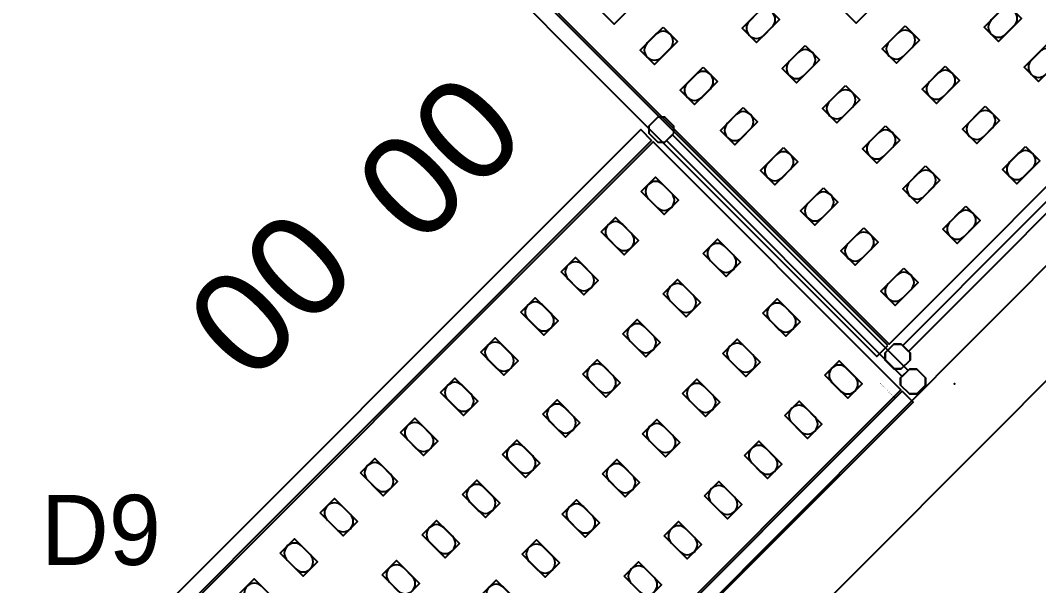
# Model space of a CAD drawing. Header units: millimetres. Extents: x 89237 to 96871, y -22823 to -19192.
# Drawn here: x 94580.4 to 94706, y -21990.5 to -21920.9 of the extents above; entities that cross this region are included whole.
import ezdxf
from ezdxf.enums import TextEntityAlignment as Align

# ---------------------------------------------------------------- set-up
doc = ezdxf.new("R2010")
doc.units = ezdxf.units.MM
doc.header["$LTSCALE"] = 5
for name, color, linetype in [('200-EquipBlack-3d', 250, 'Continuous'), ('200-EquipBorder-2d', 9, 'Continuous'), ('200-EquipID-2d', 7, 'Continuous'), ('200-EquipInternal-2d', 252, 'Continuous'), ('200-EquipSteel-3d', 9, 'Continuous'), ('HG-001 Duvar', 6, 'Continuous')]:
    doc.layers.add(name, color=color, linetype=linetype)
doc.layers.add('200-InsPoint-3D', color=3, linetype='Continuous', plot=False)
doc.layers.add('TEFRIS_022', color=7, linetype='Continuous', lineweight=13, true_color=0xf50000)
doc.styles.add('ARIAL', font='arial.ttf')
doc.styles.add('ROMANS', font='micross.ttf')
doc.styles.add('TAKSİM', font='GOTHIC.TTF', dxfattribs={"height": 20})

# ---------------------------------------------------------------- blocks, each defined once
blk = doc.blocks.new('BLS1216')
at = {"layer": '200-EquipBlack-3d'}
for points, elevation in [([(105.5, -120.5), (80.5, -120.5), (80.5, -80.5), (105.5, -80.5)], 1617), ([(105.5, -120.5), (80.5, -120.5), (80.5, -80.5), (105.5, -80.5)], 1167), ([(105.5, -120.5), (80.5, -120.5), (80.5, -80.5), (105.5, -80.5)], 717), ([(105.5, -120.5), (80.5, -120.5), (80.5, -80.5), (105.5, -80.5)], 267), ([(175.5, -120.5), (150.5, -120.5), (150.5, -80.5), (175.5, -80.5)], 1617), ([(175.5, -120.5), (150.5, -120.5), (150.5, -80.5), (175.5, -80.5)], 1167), ([(175.5, -120.5), (150.5, -120.5), (150.5, -80.5), (175.5, -80.5)], 717), ([(175.5, -120.5), (150.5, -120.5), (150.5, -80.5), (175.5, -80.5)], 267), ([(245.5, -120.5), (220.5, -120.5), (220.5, -80.5), (245.5, -80.5)], 1617), ([(245.5, -120.5), (220.5, -120.5), (220.5, -80.5), (245.5, -80.5)], 267), ([(245.5, -120.5), (220.5, -120.5), (220.5, -80.5), (245.5, -80.5)], 717), ([(245.5, -120.5), (220.5, -120.5), (220.5, -80.5), (245.5, -80.5)], 1167), ([(315.5, -120.5), (290.5, -120.5), (290.5, -80.5), (315.5, -80.5)], 1617), ([(315.5, -120.5), (290.5, -120.5), (290.5, -80.5), (315.5, -80.5)], 267), ([(315.5, -120.5), (290.5, -120.5), (290.5, -80.5), (315.5, -80.5)], 717), ([(315.5, -120.5), (290.5, -120.5), (290.5, -80.5), (315.5, -80.5)], 1167), ([(385.5, -120.5), (360.5, -120.5), (360.5, -80.5), (385.5, -80.5)], 1617), ([(385.5, -120.5), (360.5, -120.5), (360.5, -80.5), (385.5, -80.5)], 267), ([(385.5, -120.5), (360.5, -120.5), (360.5, -80.5), (385.5, -80.5)], 717), ([(385.5, -120.5), (360.5, -120.5), (360.5, -80.5), (385.5, -80.5)], 1167), ([(455.5, -120.5), (430.5, -120.5), (430.5, -80.5), (455.5, -80.5)], 1617), ([(455.5, -120.5), (430.5, -120.5), (430.5, -80.5), (455.5, -80.5)], 267), ([(455.5, -120.5), (430.5, -120.5), (430.5, -80.5), (455.5, -80.5)], 717), ([(455.5, -120.5), (430.5, -120.5), (430.5, -80.5), (455.5, -80.5)], 1167), ([(525.5, -120.5), (500.5, -120.5), (500.5, -80.5), (525.5, -80.5)], 1617), ([(525.5, -120.5), (500.5, -120.5), (500.5, -80.5), (525.5, -80.5)], 1167), ([(525.5, -120.5), (500.5, -120.5), (500.5, -80.5), (525.5, -80.5)], 717), ([(525.5, -120.5), (500.5, -120.5), (500.5, -80.5), (525.5, -80.5)], 267), ([(595.5, -120.5), (570.5, -120.5), (570.5, -80.5), (595.5, -80.5)], 1617), ([(595.5, -120.5), (570.5, -120.5), (570.5, -80.5), (595.5, -80.5)], 1167), ([(595.5, -120.5), (570.5, -120.5), (570.5, -80.5), (595.5, -80.5)], 717), ([(595.5, -120.5), (570.5, -120.5), (570.5, -80.5), (595.5, -80.5)], 267), ([(105.5, -228.5), (80.5, -228.5), (80.5, -188.5), (105.5, -188.5)], 1617), ([(105.5, -228.5), (80.5, -228.5), (80.5, -188.5), (105.5, -188.5)], 1167), ([(105.5, -228.5), (80.5, -228.5), (80.5, -188.5), (105.5, -188.5)], 717), ([(105.5, -228.5), (80.5, -228.5), (80.5, -188.5), (105.5, -188.5)], 267), ([(175.5, -228.5), (150.5, -228.5), (150.5, -188.5), (175.5, -188.5)], 1617), ([(175.5, -228.5), (150.5, -228.5), (150.5, -188.5), (175.5, -188.5)], 1167), ([(175.5, -228.5), (150.5, -228.5), (150.5, -188.5), (175.5, -188.5)], 717), ([(175.5, -228.5), (150.5, -228.5), (150.5, -188.5), (175.5, -188.5)], 267), ([(245.5, -228.5), (220.5, -228.5), (220.5, -188.5), (245.5, -188.5)], 1617), ([(245.5, -228.5), (220.5, -228.5), (220.5, -188.5), (245.5, -188.5)], 267), ([(245.5, -228.5), (220.5, -228.5), (220.5, -188.5), (245.5, -188.5)], 717), ([(245.5, -228.5), (220.5, -228.5), (220.5, -188.5), (245.5, -188.5)], 1167), ([(315.5, -228.5), (290.5, -228.5), (290.5, -188.5), (315.5, -188.5)], 1617), ([(315.5, -228.5), (290.5, -228.5), (290.5, -188.5), (315.5, -188.5)], 267), ([(315.5, -228.5), (290.5, -228.5), (290.5, -188.5), (315.5, -188.5)], 717), ([(315.5, -228.5), (290.5, -228.5), (290.5, -188.5), (315.5, -188.5)], 1167), ([(385.5, -228.5), (360.5, -228.5), (360.5, -188.5), (385.5, -188.5)], 1617), ([(385.5, -228.5), (360.5, -228.5), (360.5, -188.5), (385.5, -188.5)], 267), ([(385.5, -228.5), (360.5, -228.5), (360.5, -188.5), (385.5, -188.5)], 717), ([(385.5, -228.5), (360.5, -228.5), (360.5, -188.5), (385.5, -188.5)], 1167), ([(455.5, -228.5), (430.5, -228.5), (430.5, -188.5), (455.5, -188.5)], 1617), ([(455.5, -228.5), (430.5, -228.5), (430.5, -188.5), (455.5, -188.5)], 267), ([(455.5, -228.5), (430.5, -228.5), (430.5, -188.5), (455.5, -188.5)], 717), ([(455.5, -228.5), (430.5, -228.5), (430.5, -188.5), (455.5, -188.5)], 1167), ([(105.5, -332.5), (80.5, -332.5), (80.5, -292.5), (105.5, -292.5)], 1617), ([(105.5, -332.5), (80.5, -332.5), (80.5, -292.5), (105.5, -292.5)], 1167), ([(105.5, -332.5), (80.5, -332.5), (80.5, -292.5), (105.5, -292.5)], 717), ([(105.5, -332.5), (80.5, -332.5), (80.5, -292.5), (105.5, -292.5)], 267), ([(175.5, -332.5), (150.5, -332.5), (150.5, -292.5), (175.5, -292.5)], 1617), ([(175.5, -332.5), (150.5, -332.5), (150.5, -292.5), (175.5, -292.5)], 1167), ([(175.5, -332.5), (150.5, -332.5), (150.5, -292.5), (175.5, -292.5)], 717), ([(175.5, -332.5), (150.5, -332.5), (150.5, -292.5), (175.5, -292.5)], 267), ([(245.5, -332.5), (220.5, -332.5), (220.5, -292.5), (245.5, -292.5)], 1617), ([(245.5, -332.5), (220.5, -332.5), (220.5, -292.5), (245.5, -292.5)], 267), ([(245.5, -332.5), (220.5, -332.5), (220.5, -292.5), (245.5, -292.5)], 717), ([(245.5, -332.5), (220.5, -332.5), (220.5, -292.5), (245.5, -292.5)], 1167), ([(315.5, -332.5), (290.5, -332.5), (290.5, -292.5), (315.5, -292.5)], 1617), ([(315.5, -332.5), (290.5, -332.5), (290.5, -292.5), (315.5, -292.5)], 267), ([(315.5, -332.5), (290.5, -332.5), (290.5, -292.5), (315.5, -292.5)], 717), ([(315.5, -332.5), (290.5, -332.5), (290.5, -292.5), (315.5, -292.5)], 1167), ([(385.5, -332.5), (360.5, -332.5), (360.5, -292.5), (385.5, -292.5)], 1617), ([(385.5, -332.5), (360.5, -332.5), (360.5, -292.5), (385.5, -292.5)], 267), ([(385.5, -332.5), (360.5, -332.5), (360.5, -292.5), (385.5, -292.5)], 717), ([(385.5, -332.5), (360.5, -332.5), (360.5, -292.5), (385.5, -292.5)], 1167), ([(175.5, -440.5), (150.5, -440.5), (150.5, -400.5), (175.5, -400.5)], 1617), ([(175.5, -440.5), (150.5, -440.5), (150.5, -400.5), (175.5, -400.5)], 1167), ([(175.5, -440.5), (150.5, -440.5), (150.5, -400.5), (175.5, -400.5)], 717), ([(175.5, -440.5), (150.5, -440.5), (150.5, -400.5), (175.5, -400.5)], 267), ([(245.5, -440.5), (220.5, -440.5), (220.5, -400.5), (245.5, -400.5)], 1617), ([(245.5, -440.5), (220.5, -440.5), (220.5, -400.5), (245.5, -400.5)], 267), ([(245.5, -440.5), (220.5, -440.5), (220.5, -400.5), (245.5, -400.5)], 717), ([(245.5, -440.5), (220.5, -440.5), (220.5, -400.5), (245.5, -400.5)], 1167)]:
    blk.add_lwpolyline(points, close=True, dxfattribs=dict(at, elevation=elevation))
at = {"layer": '200-EquipBorder-2d'}
for points in [[(26.3, -52), (20, -45.7), (20, -30.3), (26.3, -24), (41.7, -24), (48, -30.3), (48, -45.7), (41.7, -52), (26.3, -52)], [(28.9, -463), (39.1, -463), (39.1, -52), (28.9, -52), (28.9, -463)]]:
    blk.add_lwpolyline(points, dxfattribs=at)
blk.add_lwpolyline([(52, -39), (1204, -39), (1204, -20), (52, -20)], close=True, dxfattribs=at)
at = {"layer": '200-EquipInternal-2d'}
blk.add_lwpolyline([(1204, -473.5), (52, -473.5), (52, -41.5), (1204, -41.5)], close=True, dxfattribs=at)
for points in [[(80.5, -93), (80.5, -108, 0.414214), (93, -120.5, 0.414214), (105.5, -108), (105.5, -93, 0.414214), (93, -80.5, 0.414214), (80.5, -93, 0.414214)], [(150.5, -93), (150.5, -108, 0.414214), (163, -120.5, 0.414214), (175.5, -108), (175.5, -93, 0.414214), (163, -80.5, 0.414214), (150.5, -93, 0.414214)], [(220.5, -93), (220.5, -108, 0.414214), (233, -120.5, 0.414214), (245.5, -108), (245.5, -93, 0.414214), (233, -80.5, 0.414214), (220.5, -93, 0.414214)], [(290.5, -93), (290.5, -108, 0.414214), (303, -120.5, 0.414214), (315.5, -108), (315.5, -93, 0.414214), (303, -80.5, 0.414214), (290.5, -93, 0.414214)], [(360.5, -93), (360.5, -108, 0.414214), (373, -120.5, 0.414214), (385.5, -108), (385.5, -93, 0.414214), (373, -80.5, 0.414214), (360.5, -93, 0.414214)], [(430.5, -93), (430.5, -108, 0.414214), (443, -120.5, 0.414214), (455.5, -108), (455.5, -93, 0.414214), (443, -80.5, 0.414214), (430.5, -93, 0.414214)], [(500.5, -93), (500.5, -108, 0.414214), (513, -120.5, 0.414214), (525.5, -108), (525.5, -93, 0.414214), (513, -80.5, 0.414214), (500.5, -93, 0.414214)], [(80.5, -201), (80.5, -216, 0.414214), (93, -228.5, 0.414214), (105.5, -216), (105.5, -201, 0.414214), (93, -188.5, 0.414214), (80.5, -201, 0.414214)], [(150.5, -201), (150.5, -216, 0.414214), (163, -228.5, 0.414214), (175.5, -216), (175.5, -201, 0.414214), (163, -188.5, 0.414214), (150.5, -201, 0.414214)], [(220.5, -201), (220.5, -216, 0.414214), (233, -228.5, 0.414214), (245.5, -216), (245.5, -201, 0.414214), (233, -188.5, 0.414214), (220.5, -201, 0.414214)], [(290.5, -201), (290.5, -216, 0.414214), (303, -228.5, 0.414214), (315.5, -216), (315.5, -201, 0.414214), (303, -188.5, 0.414214), (290.5, -201, 0.414214)], [(360.5, -201), (360.5, -216, 0.414214), (373, -228.5, 0.414214), (385.5, -216), (385.5, -201, 0.414214), (373, -188.5, 0.414214), (360.5, -201, 0.414214)], [(430.5, -201), (430.5, -216, 0.414214), (443, -228.5, 0.414214), (455.5, -216), (455.5, -201, 0.414214), (443, -188.5, 0.414214), (430.5, -201, 0.414214)], [(80.5, -305), (80.5, -320, 0.414214), (93, -332.5, 0.414214), (105.5, -320), (105.5, -305, 0.414214), (93, -292.5, 0.414214), (80.5, -305, 0.414214)], [(150.5, -305), (150.5, -320, 0.414214), (163, -332.5, 0.414214), (175.5, -320), (175.5, -305, 0.414214), (163, -292.5, 0.414214), (150.5, -305, 0.414214)], [(220.5, -305), (220.5, -320, 0.414214), (233, -332.5, 0.414214), (245.5, -320), (245.5, -305, 0.414214), (233, -292.5, 0.414214), (220.5, -305, 0.414214)], [(290.5, -305), (290.5, -320, 0.414214), (303, -332.5, 0.414214), (315.5, -320), (315.5, -305, 0.414214), (303, -292.5, 0.414214), (290.5, -305, 0.414214)], [(150.5, -413), (150.5, -428, 0.414214), (163, -440.5, 0.414214), (175.5, -428), (175.5, -413, 0.414214), (163, -400.5, 0.414214), (150.5, -413, 0.414214)], [(220.5, -413), (220.5, -428, 0.414214), (233, -440.5, 0.414214), (245.5, -428), (245.5, -413, 0.414214), (233, -400.5, 0.414214), (220.5, -413, 0.414214)]]:
    blk.add_lwpolyline(points, format="xyb", dxfattribs=at)
at = {"layer": '200-EquipSteel-3d'}
blk.add_lwpolyline([(26.3, -24), (20, -30.3), (20, -45.7), (26.3, -52), (41.7, -52), (48, -45.7), (48, -30.3), (41.7, -24), (26.3, -24)], dxfattribs=at)
at = {"layer": '200-InsPoint-3D'}
blk.add_point((0, 0), dxfattribs=at)
blk.add_point((0, 0), dxfattribs=at)
blk.add_point((0, 0), dxfattribs=at)
blk.add_point((0, 0), dxfattribs=at)
blk.add_point((0, 0), dxfattribs=at)
blk.add_point((0, 0), dxfattribs=at)
blk.add_point((0, 0), dxfattribs=at)
blk.add_point((0, 0), dxfattribs=at)
blk.add_point((0, 0), dxfattribs=at)
blk.add_point((0, 0), dxfattribs=at)
blk.add_point((0, 0), dxfattribs=at)
blk.add_point((0, 0), dxfattribs=at)
blk.add_point((0, 0), dxfattribs=at)
blk.add_point((0, 0), dxfattribs=at)
blk.add_point((0, 0), dxfattribs=at)
blk.add_point((0, 0), dxfattribs=at)
blk.add_point((0, 0), dxfattribs=at)
blk.add_point((0, 0), dxfattribs=at)
blk.add_point((0, 0), dxfattribs=at)
blk.add_point((0, 0), dxfattribs=at)
blk.add_point((0, 0), dxfattribs=at)
blk.add_point((0, 0), dxfattribs=at)
blk.add_point((0, 0), dxfattribs=at)
blk.add_point((0, 0), dxfattribs=at)
blk.add_point((0, 0), dxfattribs=at)
blk.add_attdef('DISTANG', (0, 0), '', height=1, dxfattribs=at)
at = {"layer": '200-EquipSteel-3d'}
mesh = blk.add_polymesh((6, 3), dxfattribs=at)
for k, corner in enumerate([(52, -473.5, 1615), (52, -473.5, 1585), (52, -473.5, 1585), (52, -41.5, 1615), (52, -41.5, 1585), (52, -41.5, 1585), (1204, -41.5, 1615), (1204, -41.5, 1585), (52, -41.5, 1585), (1204, -473.5, 1615), (1204, -473.5, 1585), (52, -473.5, 1585), (1204, -473.5, 1615), (1204, -473.5, 1615), (52, -473.5, 1615), (1204, -41.5, 1615), (1204, -41.5, 1615), (52, -41.5, 1615)]):
    mesh.set_mesh_vertex(divmod(k, 3), corner)
mesh = blk.add_polymesh((6, 3), dxfattribs=at)
for k, corner in enumerate([(52, -473.5, 265), (52, -473.5, 235), (52, -473.5, 235), (52, -41.5, 265), (52, -41.5, 235), (52, -41.5, 235), (1204, -41.5, 265), (1204, -41.5, 235), (52, -41.5, 235), (1204, -473.5, 265), (1204, -473.5, 235), (52, -473.5, 235), (1204, -473.5, 265), (1204, -473.5, 265), (52, -473.5, 265), (1204, -41.5, 265), (1204, -41.5, 265), (52, -41.5, 265)]):
    mesh.set_mesh_vertex(divmod(k, 3), corner)
mesh = blk.add_polymesh((6, 3), dxfattribs=at)
for k, corner in enumerate([(52, -473.5, 715), (52, -473.5, 685), (52, -473.5, 685), (52, -41.5, 715), (52, -41.5, 685), (52, -41.5, 685), (1204, -41.5, 715), (1204, -41.5, 685), (52, -41.5, 685), (1204, -473.5, 715), (1204, -473.5, 685), (52, -473.5, 685), (1204, -473.5, 715), (1204, -473.5, 715), (52, -473.5, 715), (1204, -41.5, 715), (1204, -41.5, 715), (52, -41.5, 715)]):
    mesh.set_mesh_vertex(divmod(k, 3), corner)
mesh = blk.add_polymesh((6, 3), dxfattribs=at)
for k, corner in enumerate([(52, -473.5, 1165), (52, -473.5, 1135), (52, -473.5, 1135), (52, -41.5, 1165), (52, -41.5, 1135), (52, -41.5, 1135), (1204, -41.5, 1165), (1204, -41.5, 1135), (52, -41.5, 1135), (1204, -473.5, 1165), (1204, -473.5, 1135), (52, -473.5, 1135), (1204, -473.5, 1165), (1204, -473.5, 1165), (52, -473.5, 1165), (1204, -41.5, 1165), (1204, -41.5, 1165), (52, -41.5, 1165)]):
    mesh.set_mesh_vertex(divmod(k, 3), corner)
mesh = blk.add_polymesh((6, 3), dxfattribs=at)
for k, corner in enumerate([(28.9, -52, 1670), (28.9, -52, 1650), (28.9, -52, 1650), (39.1, -52, 1670), (39.1, -52, 1650), (39.1, -52, 1650), (39.1, -463, 1670), (39.1, -463, 1650), (39.1, -52, 1650), (28.9, -463, 1670), (28.9, -463, 1650), (28.9, -52, 1650), (28.9, -463, 1670), (28.9, -463, 1670), (28.9, -52, 1670), (39.1, -463, 1670), (39.1, -463, 1670), (39.1, -52, 1670)]):
    mesh.set_mesh_vertex(divmod(k, 3), corner)
mesh = blk.add_polymesh((6, 3), dxfattribs=at)
for k, corner in enumerate([(28.9, -52, 920), (28.9, -52, 900), (28.9, -52, 900), (39.1, -52, 920), (39.1, -52, 900), (39.1, -52, 900), (39.1, -463, 920), (39.1, -463, 900), (39.1, -52, 900), (28.9, -463, 920), (28.9, -463, 900), (28.9, -52, 900), (28.9, -463, 920), (28.9, -463, 920), (28.9, -52, 920), (39.1, -463, 920), (39.1, -463, 920), (39.1, -52, 920)]):
    mesh.set_mesh_vertex(divmod(k, 3), corner)
mesh = blk.add_polymesh((6, 3), dxfattribs=at)
for k, corner in enumerate([(28.9, -52, 260), (28.9, -52, 240), (28.9, -52, 240), (39.1, -52, 260), (39.1, -52, 240), (39.1, -52, 240), (39.1, -463, 260), (39.1, -463, 240), (39.1, -52, 240), (28.9, -463, 260), (28.9, -463, 240), (28.9, -52, 240), (28.9, -463, 260), (28.9, -463, 260), (28.9, -52, 260), (39.1, -463, 260), (39.1, -463, 260), (39.1, -52, 260)]):
    mesh.set_mesh_vertex(divmod(k, 3), corner)
blk = doc.blocks.new('attrib')
at = {"layer": '200-EquipID-2d', "style": 'ARIAL'}
blk.add_attdef('POS', text='', height=2.5, dxfattribs=at).set_placement((0, 0, -1), align=Align.MIDDLE)
at = {"layer": '200-EquipID-2d', "style": 'ROMANS', "flags": 1}
for tag, p in [('ZONA', (0, -4.905, -2)), ('EQUIPMENTDATA', (0, -7.89, -2)), ('LONGDESCR', (0, -11.302, -2)), ('EQUIPMENTCONN', (0, -14.714, -2)), ('ACCESSORYDATA', (0, -18.552, -2)), ('ACCESSORYCONN', (0, -21.857, -2))]:
    blk.add_attdef(tag, text='', height=2.5, dxfattribs=at).set_placement(p, align=Align.CENTER)
blk = doc.blocks.new('BLS1038')
at = {"layer": '200-EquipBlack-3d'}
for points, elevation in [([(105.5, -120.5), (80.5, -120.5), (80.5, -80.5), (105.5, -80.5)], 1617), ([(105.5, -120.5), (80.5, -120.5), (80.5, -80.5), (105.5, -80.5)], 1167), ([(105.5, -120.5), (80.5, -120.5), (80.5, -80.5), (105.5, -80.5)], 717), ([(105.5, -120.5), (80.5, -120.5), (80.5, -80.5), (105.5, -80.5)], 267), ([(175.5, -120.5), (150.5, -120.5), (150.5, -80.5), (175.5, -80.5)], 1617), ([(175.5, -120.5), (150.5, -120.5), (150.5, -80.5), (175.5, -80.5)], 1167), ([(175.5, -120.5), (150.5, -120.5), (150.5, -80.5), (175.5, -80.5)], 717), ([(175.5, -120.5), (150.5, -120.5), (150.5, -80.5), (175.5, -80.5)], 267), ([(245.5, -120.5), (220.5, -120.5), (220.5, -80.5), (245.5, -80.5)], 1617), ([(245.5, -120.5), (220.5, -120.5), (220.5, -80.5), (245.5, -80.5)], 267), ([(245.5, -120.5), (220.5, -120.5), (220.5, -80.5), (245.5, -80.5)], 717), ([(245.5, -120.5), (220.5, -120.5), (220.5, -80.5), (245.5, -80.5)], 1167), ([(315.5, -120.5), (290.5, -120.5), (290.5, -80.5), (315.5, -80.5)], 1617), ([(315.5, -120.5), (290.5, -120.5), (290.5, -80.5), (315.5, -80.5)], 267), ([(315.5, -120.5), (290.5, -120.5), (290.5, -80.5), (315.5, -80.5)], 717), ([(315.5, -120.5), (290.5, -120.5), (290.5, -80.5), (315.5, -80.5)], 1167), ([(385.5, -120.5), (360.5, -120.5), (360.5, -80.5), (385.5, -80.5)], 1617), ([(385.5, -120.5), (360.5, -120.5), (360.5, -80.5), (385.5, -80.5)], 267), ([(385.5, -120.5), (360.5, -120.5), (360.5, -80.5), (385.5, -80.5)], 717), ([(385.5, -120.5), (360.5, -120.5), (360.5, -80.5), (385.5, -80.5)], 1167), ([(455.5, -120.5), (430.5, -120.5), (430.5, -80.5), (455.5, -80.5)], 1617), ([(455.5, -120.5), (430.5, -120.5), (430.5, -80.5), (455.5, -80.5)], 267), ([(455.5, -120.5), (430.5, -120.5), (430.5, -80.5), (455.5, -80.5)], 717), ([(455.5, -120.5), (430.5, -120.5), (430.5, -80.5), (455.5, -80.5)], 1167), ([(105.5, -228.5), (80.5, -228.5), (80.5, -188.5), (105.5, -188.5)], 1617), ([(105.5, -228.5), (80.5, -228.5), (80.5, -188.5), (105.5, -188.5)], 1167), ([(105.5, -228.5), (80.5, -228.5), (80.5, -188.5), (105.5, -188.5)], 717), ([(105.5, -228.5), (80.5, -228.5), (80.5, -188.5), (105.5, -188.5)], 267), ([(175.5, -228.5), (150.5, -228.5), (150.5, -188.5), (175.5, -188.5)], 1617), ([(175.5, -228.5), (150.5, -228.5), (150.5, -188.5), (175.5, -188.5)], 1167), ([(175.5, -228.5), (150.5, -228.5), (150.5, -188.5), (175.5, -188.5)], 717), ([(175.5, -228.5), (150.5, -228.5), (150.5, -188.5), (175.5, -188.5)], 267), ([(245.5, -228.5), (220.5, -228.5), (220.5, -188.5), (245.5, -188.5)], 1617), ([(245.5, -228.5), (220.5, -228.5), (220.5, -188.5), (245.5, -188.5)], 267), ([(245.5, -228.5), (220.5, -228.5), (220.5, -188.5), (245.5, -188.5)], 717), ([(245.5, -228.5), (220.5, -228.5), (220.5, -188.5), (245.5, -188.5)], 1167), ([(315.5, -228.5), (290.5, -228.5), (290.5, -188.5), (315.5, -188.5)], 1617), ([(315.5, -228.5), (290.5, -228.5), (290.5, -188.5), (315.5, -188.5)], 267), ([(315.5, -228.5), (290.5, -228.5), (290.5, -188.5), (315.5, -188.5)], 717), ([(315.5, -228.5), (290.5, -228.5), (290.5, -188.5), (315.5, -188.5)], 1167), ([(385.5, -228.5), (360.5, -228.5), (360.5, -188.5), (385.5, -188.5)], 1617), ([(385.5, -228.5), (360.5, -228.5), (360.5, -188.5), (385.5, -188.5)], 267), ([(385.5, -228.5), (360.5, -228.5), (360.5, -188.5), (385.5, -188.5)], 717), ([(385.5, -228.5), (360.5, -228.5), (360.5, -188.5), (385.5, -188.5)], 1167), ([(455.5, -228.5), (430.5, -228.5), (430.5, -188.5), (455.5, -188.5)], 1617), ([(455.5, -228.5), (430.5, -228.5), (430.5, -188.5), (455.5, -188.5)], 267), ([(455.5, -228.5), (430.5, -228.5), (430.5, -188.5), (455.5, -188.5)], 717), ([(455.5, -228.5), (430.5, -228.5), (430.5, -188.5), (455.5, -188.5)], 1167), ([(525.5, -228.5), (500.5, -228.5), (500.5, -188.5), (525.5, -188.5)], 1617), ([(525.5, -228.5), (500.5, -228.5), (500.5, -188.5), (525.5, -188.5)], 1167), ([(525.5, -228.5), (500.5, -228.5), (500.5, -188.5), (525.5, -188.5)], 717), ([(525.5, -228.5), (500.5, -228.5), (500.5, -188.5), (525.5, -188.5)], 267), ([(595.5, -228.5), (570.5, -228.5), (570.5, -188.5), (595.5, -188.5)], 1617), ([(595.5, -228.5), (570.5, -228.5), (570.5, -188.5), (595.5, -188.5)], 1167), ([(595.5, -228.5), (570.5, -228.5), (570.5, -188.5), (595.5, -188.5)], 717), ([(595.5, -228.5), (570.5, -228.5), (570.5, -188.5), (595.5, -188.5)], 267), ([(105.5, -332.5), (80.5, -332.5), (80.5, -292.5), (105.5, -292.5)], 1617), ([(105.5, -332.5), (80.5, -332.5), (80.5, -292.5), (105.5, -292.5)], 1167), ([(105.5, -332.5), (80.5, -332.5), (80.5, -292.5), (105.5, -292.5)], 717), ([(105.5, -332.5), (80.5, -332.5), (80.5, -292.5), (105.5, -292.5)], 267), ([(175.5, -332.5), (150.5, -332.5), (150.5, -292.5), (175.5, -292.5)], 1617), ([(175.5, -332.5), (150.5, -332.5), (150.5, -292.5), (175.5, -292.5)], 1167), ([(175.5, -332.5), (150.5, -332.5), (150.5, -292.5), (175.5, -292.5)], 717), ([(175.5, -332.5), (150.5, -332.5), (150.5, -292.5), (175.5, -292.5)], 267), ([(245.5, -332.5), (220.5, -332.5), (220.5, -292.5), (245.5, -292.5)], 1617), ([(245.5, -332.5), (220.5, -332.5), (220.5, -292.5), (245.5, -292.5)], 267), ([(245.5, -332.5), (220.5, -332.5), (220.5, -292.5), (245.5, -292.5)], 717), ([(245.5, -332.5), (220.5, -332.5), (220.5, -292.5), (245.5, -292.5)], 1167), ([(315.5, -332.5), (290.5, -332.5), (290.5, -292.5), (315.5, -292.5)], 1617), ([(315.5, -332.5), (290.5, -332.5), (290.5, -292.5), (315.5, -292.5)], 267), ([(315.5, -332.5), (290.5, -332.5), (290.5, -292.5), (315.5, -292.5)], 717), ([(315.5, -332.5), (290.5, -332.5), (290.5, -292.5), (315.5, -292.5)], 1167), ([(385.5, -332.5), (360.5, -332.5), (360.5, -292.5), (385.5, -292.5)], 1617), ([(385.5, -332.5), (360.5, -332.5), (360.5, -292.5), (385.5, -292.5)], 267), ([(385.5, -332.5), (360.5, -332.5), (360.5, -292.5), (385.5, -292.5)], 717), ([(385.5, -332.5), (360.5, -332.5), (360.5, -292.5), (385.5, -292.5)], 1167), ([(455.5, -332.5), (430.5, -332.5), (430.5, -292.5), (455.5, -292.5)], 1617), ([(455.5, -332.5), (430.5, -332.5), (430.5, -292.5), (455.5, -292.5)], 267), ([(455.5, -332.5), (430.5, -332.5), (430.5, -292.5), (455.5, -292.5)], 717), ([(455.5, -332.5), (430.5, -332.5), (430.5, -292.5), (455.5, -292.5)], 1167), ([(525.5, -332.5), (500.5, -332.5), (500.5, -292.5), (525.5, -292.5)], 1617), ([(525.5, -332.5), (500.5, -332.5), (500.5, -292.5), (525.5, -292.5)], 1167), ([(525.5, -332.5), (500.5, -332.5), (500.5, -292.5), (525.5, -292.5)], 717), ([(525.5, -332.5), (500.5, -332.5), (500.5, -292.5), (525.5, -292.5)], 267), ([(595.5, -332.5), (570.5, -332.5), (570.5, -292.5), (595.5, -292.5)], 1617), ([(595.5, -332.5), (570.5, -332.5), (570.5, -292.5), (595.5, -292.5)], 1167), ([(595.5, -332.5), (570.5, -332.5), (570.5, -292.5), (595.5, -292.5)], 717), ([(595.5, -332.5), (570.5, -332.5), (570.5, -292.5), (595.5, -292.5)], 267), ([(665.5, -332.5), (640.5, -332.5), (640.5, -292.5), (665.5, -292.5)], 1617), ([(665.5, -332.5), (640.5, -332.5), (640.5, -292.5), (665.5, -292.5)], 1167), ([(665.5, -332.5), (640.5, -332.5), (640.5, -292.5), (665.5, -292.5)], 717), ([(665.5, -332.5), (640.5, -332.5), (640.5, -292.5), (665.5, -292.5)], 267), ([(105.5, -440.5), (80.5, -440.5), (80.5, -400.5), (105.5, -400.5)], 1617), ([(105.5, -440.5), (80.5, -440.5), (80.5, -400.5), (105.5, -400.5)], 1167), ([(105.5, -440.5), (80.5, -440.5), (80.5, -400.5), (105.5, -400.5)], 717), ([(105.5, -440.5), (80.5, -440.5), (80.5, -400.5), (105.5, -400.5)], 267), ([(175.5, -440.5), (150.5, -440.5), (150.5, -400.5), (175.5, -400.5)], 1617), ([(175.5, -440.5), (150.5, -440.5), (150.5, -400.5), (175.5, -400.5)], 1167), ([(175.5, -440.5), (150.5, -440.5), (150.5, -400.5), (175.5, -400.5)], 717), ([(175.5, -440.5), (150.5, -440.5), (150.5, -400.5), (175.5, -400.5)], 267), ([(245.5, -440.5), (220.5, -440.5), (220.5, -400.5), (245.5, -400.5)], 1617), ([(245.5, -440.5), (220.5, -440.5), (220.5, -400.5), (245.5, -400.5)], 267), ([(245.5, -440.5), (220.5, -440.5), (220.5, -400.5), (245.5, -400.5)], 717), ([(245.5, -440.5), (220.5, -440.5), (220.5, -400.5), (245.5, -400.5)], 1167), ([(315.5, -440.5), (290.5, -440.5), (290.5, -400.5), (315.5, -400.5)], 1617), ([(315.5, -440.5), (290.5, -440.5), (290.5, -400.5), (315.5, -400.5)], 267), ([(315.5, -440.5), (290.5, -440.5), (290.5, -400.5), (315.5, -400.5)], 717), ([(315.5, -440.5), (290.5, -440.5), (290.5, -400.5), (315.5, -400.5)], 1167), ([(385.5, -440.5), (360.5, -440.5), (360.5, -400.5), (385.5, -400.5)], 1617), ([(385.5, -440.5), (360.5, -440.5), (360.5, -400.5), (385.5, -400.5)], 267), ([(385.5, -440.5), (360.5, -440.5), (360.5, -400.5), (385.5, -400.5)], 717), ([(385.5, -440.5), (360.5, -440.5), (360.5, -400.5), (385.5, -400.5)], 1167), ([(455.5, -440.5), (430.5, -440.5), (430.5, -400.5), (455.5, -400.5)], 1617), ([(455.5, -440.5), (430.5, -440.5), (430.5, -400.5), (455.5, -400.5)], 267), ([(455.5, -440.5), (430.5, -440.5), (430.5, -400.5), (455.5, -400.5)], 717), ([(455.5, -440.5), (430.5, -440.5), (430.5, -400.5), (455.5, -400.5)], 1167), ([(525.5, -440.5), (500.5, -440.5), (500.5, -400.5), (525.5, -400.5)], 1617), ([(525.5, -440.5), (500.5, -440.5), (500.5, -400.5), (525.5, -400.5)], 1167), ([(525.5, -440.5), (500.5, -440.5), (500.5, -400.5), (525.5, -400.5)], 717), ([(525.5, -440.5), (500.5, -440.5), (500.5, -400.5), (525.5, -400.5)], 267), ([(595.5, -440.5), (570.5, -440.5), (570.5, -400.5), (595.5, -400.5)], 1617), ([(595.5, -440.5), (570.5, -440.5), (570.5, -400.5), (595.5, -400.5)], 1167), ([(595.5, -440.5), (570.5, -440.5), (570.5, -400.5), (595.5, -400.5)], 717), ([(595.5, -440.5), (570.5, -440.5), (570.5, -400.5), (595.5, -400.5)], 267), ([(665.5, -440.5), (640.5, -440.5), (640.5, -400.5), (665.5, -400.5)], 1617), ([(665.5, -440.5), (640.5, -440.5), (640.5, -400.5), (665.5, -400.5)], 1167), ([(665.5, -440.5), (640.5, -440.5), (640.5, -400.5), (665.5, -400.5)], 717), ([(665.5, -440.5), (640.5, -440.5), (640.5, -400.5), (665.5, -400.5)], 267), ([(735.5, -440.5), (710.5, -440.5), (710.5, -400.5), (735.5, -400.5)], 1617), ([(735.5, -440.5), (710.5, -440.5), (710.5, -400.5), (735.5, -400.5)], 1167), ([(735.5, -440.5), (710.5, -440.5), (710.5, -400.5), (735.5, -400.5)], 717), ([(735.5, -440.5), (710.5, -440.5), (710.5, -400.5), (735.5, -400.5)], 267), ([(805.5, -440.5), (780.5, -440.5), (780.5, -400.5), (805.5, -400.5)], 1617), ([(805.5, -440.5), (780.5, -440.5), (780.5, -400.5), (805.5, -400.5)], 1167), ([(805.5, -440.5), (780.5, -440.5), (780.5, -400.5), (805.5, -400.5)], 717), ([(805.5, -440.5), (780.5, -440.5), (780.5, -400.5), (805.5, -400.5)], 267)]:
    blk.add_lwpolyline(points, close=True, dxfattribs=dict(at, elevation=elevation))
at = {"layer": '200-EquipBorder-2d'}
for points in [[(26.3, -52), (20, -45.7), (20, -30.3), (26.3, -24), (41.7, -24), (48, -30.3), (48, -45.7), (41.7, -52), (26.3, -52)], [(28.9, -463), (39.1, -463), (39.1, -52), (28.9, -52), (28.9, -463)], [(26.3, -463), (20, -469.3), (20, -484.7), (26.3, -491), (41.7, -491), (48, -484.7), (48, -469.3), (41.7, -463), (26.3, -463)]]:
    blk.add_lwpolyline(points, dxfattribs=at)
for points in [[(52, -39), (1026, -39), (1026, -20), (52, -20)], [(52, -476), (1026, -476), (1026, -495), (52, -495)]]:
    blk.add_lwpolyline(points, close=True, dxfattribs=at)
at = {"layer": '200-EquipInternal-2d'}
blk.add_lwpolyline([(1026, -473.5), (52, -473.5), (52, -41.5), (1026, -41.5)], close=True, dxfattribs=at)
for points in [[(80.5, -93), (80.5, -108, 0.414214), (93, -120.5, 0.414214), (105.5, -108), (105.5, -93, 0.414214), (93, -80.5, 0.414214), (80.5, -93, 0.414214)], [(150.5, -93), (150.5, -108, 0.414214), (163, -120.5, 0.414214), (175.5, -108), (175.5, -93, 0.414214), (163, -80.5, 0.414214), (150.5, -93, 0.414214)], [(220.5, -93), (220.5, -108, 0.414214), (233, -120.5, 0.414214), (245.5, -108), (245.5, -93, 0.414214), (233, -80.5, 0.414214), (220.5, -93, 0.414214)], [(290.5, -93), (290.5, -108, 0.414214), (303, -120.5, 0.414214), (315.5, -108), (315.5, -93, 0.414214), (303, -80.5, 0.414214), (290.5, -93, 0.414214)], [(360.5, -93), (360.5, -108, 0.414214), (373, -120.5, 0.414214), (385.5, -108), (385.5, -93, 0.414214), (373, -80.5, 0.414214), (360.5, -93, 0.414214)], [(430.5, -93), (430.5, -108, 0.414214), (443, -120.5, 0.414214), (455.5, -108), (455.5, -93, 0.414214), (443, -80.5, 0.414214), (430.5, -93, 0.414214)], [(80.5, -201), (80.5, -216, 0.414214), (93, -228.5, 0.414214), (105.5, -216), (105.5, -201, 0.414214), (93, -188.5, 0.414214), (80.5, -201, 0.414214)], [(150.5, -201), (150.5, -216, 0.414214), (163, -228.5, 0.414214), (175.5, -216), (175.5, -201, 0.414214), (163, -188.5, 0.414214), (150.5, -201, 0.414214)], [(220.5, -201), (220.5, -216, 0.414214), (233, -228.5, 0.414214), (245.5, -216), (245.5, -201, 0.414214), (233, -188.5, 0.414214), (220.5, -201, 0.414214)], [(290.5, -201), (290.5, -216, 0.414214), (303, -228.5, 0.414214), (315.5, -216), (315.5, -201, 0.414214), (303, -188.5, 0.414214), (290.5, -201, 0.414214)], [(360.5, -201), (360.5, -216, 0.414214), (373, -228.5, 0.414214), (385.5, -216), (385.5, -201, 0.414214), (373, -188.5, 0.414214), (360.5, -201, 0.414214)], [(430.5, -201), (430.5, -216, 0.414214), (443, -228.5, 0.414214), (455.5, -216), (455.5, -201, 0.414214), (443, -188.5, 0.414214), (430.5, -201, 0.414214)], [(500.5, -201), (500.5, -216, 0.414214), (513, -228.5, 0.414214), (525.5, -216), (525.5, -201, 0.414214), (513, -188.5, 0.414214), (500.5, -201, 0.414214)], [(570.5, -201), (570.5, -216, 0.414214), (583, -228.5, 0.414214), (595.5, -216), (595.5, -201, 0.414214), (583, -188.5, 0.414214), (570.5, -201, 0.414214)], [(80.5, -305), (80.5, -320, 0.414214), (93, -332.5, 0.414214), (105.5, -320), (105.5, -305, 0.414214), (93, -292.5, 0.414214), (80.5, -305, 0.414214)], [(150.5, -305), (150.5, -320, 0.414214), (163, -332.5, 0.414214), (175.5, -320), (175.5, -305, 0.414214), (163, -292.5, 0.414214), (150.5, -305, 0.414214)], [(220.5, -305), (220.5, -320, 0.414214), (233, -332.5, 0.414214), (245.5, -320), (245.5, -305, 0.414214), (233, -292.5, 0.414214), (220.5, -305, 0.414214)], [(290.5, -305), (290.5, -320, 0.414214), (303, -332.5, 0.414214), (315.5, -320), (315.5, -305, 0.414214), (303, -292.5, 0.414214), (290.5, -305, 0.414214)], [(360.5, -305), (360.5, -320, 0.414214), (373, -332.5, 0.414214), (385.5, -320), (385.5, -305, 0.414214), (373, -292.5, 0.414214), (360.5, -305, 0.414214)], [(430.5, -305), (430.5, -320, 0.414214), (443, -332.5, 0.414214), (455.5, -320), (455.5, -305, 0.414214), (443, -292.5, 0.414214), (430.5, -305, 0.414214)], [(500.5, -305), (500.5, -320, 0.414214), (513, -332.5, 0.414214), (525.5, -320), (525.5, -305, 0.414214), (513, -292.5, 0.414214), (500.5, -305, 0.414214)], [(570.5, -305), (570.5, -320, 0.414214), (583, -332.5, 0.414214), (595.5, -320), (595.5, -305, 0.414214), (583, -292.5, 0.414214), (570.5, -305, 0.414214)], [(640.5, -305), (640.5, -320, 0.414214), (653, -332.5, 0.414214), (665.5, -320), (665.5, -305, 0.414214), (653, -292.5, 0.414214), (640.5, -305, 0.414214)], [(80.5, -413), (80.5, -428, 0.414214), (93, -440.5, 0.414214), (105.5, -428), (105.5, -413, 0.414214), (93, -400.5, 0.414214), (80.5, -413, 0.414214)], [(150.5, -413), (150.5, -428, 0.414214), (163, -440.5, 0.414214), (175.5, -428), (175.5, -413, 0.414214), (163, -400.5, 0.414214), (150.5, -413, 0.414214)], [(220.5, -413), (220.5, -428, 0.414214), (233, -440.5, 0.414214), (245.5, -428), (245.5, -413, 0.414214), (233, -400.5, 0.414214), (220.5, -413, 0.414214)], [(290.5, -413), (290.5, -428, 0.414214), (303, -440.5, 0.414214), (315.5, -428), (315.5, -413, 0.414214), (303, -400.5, 0.414214), (290.5, -413, 0.414214)], [(360.5, -413), (360.5, -428, 0.414214), (373, -440.5, 0.414214), (385.5, -428), (385.5, -413, 0.414214), (373, -400.5, 0.414214), (360.5, -413, 0.414214)], [(430.5, -413), (430.5, -428, 0.414214), (443, -440.5, 0.414214), (455.5, -428), (455.5, -413, 0.414214), (443, -400.5, 0.414214), (430.5, -413, 0.414214)], [(500.5, -413), (500.5, -428, 0.414214), (513, -440.5, 0.414214), (525.5, -428), (525.5, -413, 0.414214), (513, -400.5, 0.414214), (500.5, -413, 0.414214)], [(570.5, -413), (570.5, -428, 0.414214), (583, -440.5, 0.414214), (595.5, -428), (595.5, -413, 0.414214), (583, -400.5, 0.414214), (570.5, -413, 0.414214)], [(640.5, -413), (640.5, -428, 0.414214), (653, -440.5, 0.414214), (665.5, -428), (665.5, -413, 0.414214), (653, -400.5, 0.414214), (640.5, -413, 0.414214)], [(710.5, -413), (710.5, -428, 0.414214), (723, -440.5, 0.414214), (735.5, -428), (735.5, -413, 0.414214), (723, -400.5, 0.414214), (710.5, -413, 0.414214)], [(780.5, -413), (780.5, -428, 0.414214), (793, -440.5, 0.414214), (805.5, -428), (805.5, -413, 0.414214), (793, -400.5, 0.414214), (780.5, -413, 0.414214)]]:
    blk.add_lwpolyline(points, format="xyb", dxfattribs=at)
at = {"layer": '200-EquipSteel-3d'}
for points in [[(26.3, -24), (20, -30.3), (20, -45.7), (26.3, -52), (41.7, -52), (48, -45.7), (48, -30.3), (41.7, -24), (26.3, -24)], [(26.3, -463), (20, -469.3), (20, -484.7), (26.3, -491), (41.7, -491), (48, -484.7), (48, -469.3), (41.7, -463), (26.3, -463)]]:
    blk.add_lwpolyline(points, dxfattribs=at)
at = {"layer": '200-InsPoint-3D'}
blk.add_point((0, 0), dxfattribs=at)
blk.add_point((0, 0), dxfattribs=at)
blk.add_point((0, 0), dxfattribs=at)
blk.add_point((0, 0), dxfattribs=at)
blk.add_point((0, 0), dxfattribs=at)
blk.add_point((0, 0), dxfattribs=at)
blk.add_point((0, 0), dxfattribs=at)
blk.add_point((0, 0), dxfattribs=at)
blk.add_point((0, 0), dxfattribs=at)
blk.add_point((0, 0), dxfattribs=at)
blk.add_point((0, 0), dxfattribs=at)
blk.add_point((0, 0), dxfattribs=at)
blk.add_point((0, 0), dxfattribs=at)
blk.add_point((0, 0), dxfattribs=at)
blk.add_point((0, 0), dxfattribs=at)
blk.add_point((0, 0), dxfattribs=at)
blk.add_point((0, 0), dxfattribs=at)
blk.add_point((0, 0), dxfattribs=at)
blk.add_point((0, 0), dxfattribs=at)
blk.add_point((0, 0), dxfattribs=at)
blk.add_point((0, 0), dxfattribs=at)
blk.add_point((0, 0), dxfattribs=at)
blk.add_point((0, 0), dxfattribs=at)
at = {"layer": '200-InsPoint-3D', "flags": 9}
blk.add_attdef('DISTANG', (0, 0), '', height=1, dxfattribs=at)
at = {"layer": '200-EquipSteel-3d'}
mesh = blk.add_polymesh((6, 3), dxfattribs=at)
for k, corner in enumerate([(52, -473.5, 1615), (52, -473.5, 1585), (52, -473.5, 1585), (52, -41.5, 1615), (52, -41.5, 1585), (52, -41.5, 1585), (1026, -41.5, 1615), (1026, -41.5, 1585), (52, -41.5, 1585), (1026, -473.5, 1615), (1026, -473.5, 1585), (52, -473.5, 1585), (1026, -473.5, 1615), (1026, -473.5, 1615), (52, -473.5, 1615), (1026, -41.5, 1615), (1026, -41.5, 1615), (52, -41.5, 1615)]):
    mesh.set_mesh_vertex(divmod(k, 3), corner)
mesh = blk.add_polymesh((6, 3), dxfattribs=at)
for k, corner in enumerate([(52, -473.5, 265), (52, -473.5, 235), (52, -473.5, 235), (52, -41.5, 265), (52, -41.5, 235), (52, -41.5, 235), (1026, -41.5, 265), (1026, -41.5, 235), (52, -41.5, 235), (1026, -473.5, 265), (1026, -473.5, 235), (52, -473.5, 235), (1026, -473.5, 265), (1026, -473.5, 265), (52, -473.5, 265), (1026, -41.5, 265), (1026, -41.5, 265), (52, -41.5, 265)]):
    mesh.set_mesh_vertex(divmod(k, 3), corner)
mesh = blk.add_polymesh((6, 3), dxfattribs=at)
for k, corner in enumerate([(52, -473.5, 715), (52, -473.5, 685), (52, -473.5, 685), (52, -41.5, 715), (52, -41.5, 685), (52, -41.5, 685), (1026, -41.5, 715), (1026, -41.5, 685), (52, -41.5, 685), (1026, -473.5, 715), (1026, -473.5, 685), (52, -473.5, 685), (1026, -473.5, 715), (1026, -473.5, 715), (52, -473.5, 715), (1026, -41.5, 715), (1026, -41.5, 715), (52, -41.5, 715)]):
    mesh.set_mesh_vertex(divmod(k, 3), corner)
mesh = blk.add_polymesh((6, 3), dxfattribs=at)
for k, corner in enumerate([(52, -473.5, 1165), (52, -473.5, 1135), (52, -473.5, 1135), (52, -41.5, 1165), (52, -41.5, 1135), (52, -41.5, 1135), (1026, -41.5, 1165), (1026, -41.5, 1135), (52, -41.5, 1135), (1026, -473.5, 1165), (1026, -473.5, 1135), (52, -473.5, 1135), (1026, -473.5, 1165), (1026, -473.5, 1165), (52, -473.5, 1165), (1026, -41.5, 1165), (1026, -41.5, 1165), (52, -41.5, 1165)]):
    mesh.set_mesh_vertex(divmod(k, 3), corner)
mesh = blk.add_polymesh((6, 3), dxfattribs=at)
for k, corner in enumerate([(28.9, -52, 1670), (28.9, -52, 1650), (28.9, -52, 1650), (39.1, -52, 1670), (39.1, -52, 1650), (39.1, -52, 1650), (39.1, -463, 1670), (39.1, -463, 1650), (39.1, -52, 1650), (28.9, -463, 1670), (28.9, -463, 1650), (28.9, -52, 1650), (28.9, -463, 1670), (28.9, -463, 1670), (28.9, -52, 1670), (39.1, -463, 1670), (39.1, -463, 1670), (39.1, -52, 1670)]):
    mesh.set_mesh_vertex(divmod(k, 3), corner)
mesh = blk.add_polymesh((6, 3), dxfattribs=at)
for k, corner in enumerate([(28.9, -52, 920), (28.9, -52, 900), (28.9, -52, 900), (39.1, -52, 920), (39.1, -52, 900), (39.1, -52, 900), (39.1, -463, 920), (39.1, -463, 900), (39.1, -52, 900), (28.9, -463, 920), (28.9, -463, 900), (28.9, -52, 900), (28.9, -463, 920), (28.9, -463, 920), (28.9, -52, 920), (39.1, -463, 920), (39.1, -463, 920), (39.1, -52, 920)]):
    mesh.set_mesh_vertex(divmod(k, 3), corner)
mesh = blk.add_polymesh((6, 3), dxfattribs=at)
for k, corner in enumerate([(28.9, -52, 260), (28.9, -52, 240), (28.9, -52, 240), (39.1, -52, 260), (39.1, -52, 240), (39.1, -52, 240), (39.1, -463, 260), (39.1, -463, 240), (39.1, -52, 240), (28.9, -463, 260), (28.9, -463, 240), (28.9, -52, 240), (28.9, -463, 260), (28.9, -463, 260), (28.9, -52, 260), (39.1, -463, 260), (39.1, -463, 260), (39.1, -52, 260)]):
    mesh.set_mesh_vertex(divmod(k, 3), corner)

msp = doc.modelspace()

# ---------------------------------------------------------------- linework, layer by layer
msp.add_lwpolyline([(94622.45, -22049.98), (94735.45, -21936.7), (94799.17, -22000.26), (94686.17, -22113.54), (94622.45, -22049.98)])
at = {"layer": 'HG-001 Duvar'}
msp.add_lwpolyline([(94238.35, -22024.39), (94436.58, -22222.14), (94735.15, -21922.84), (94536.92, -21725.09), (94451.48, -21810.73)], dxfattribs=at)
at = {"layer": 'TEFRIS_022'}
for p, q in [((94735.15, -21922.84), (94425.98, -22232.76)), ((94735.45, -21936.7), (94433.07, -22239.82))]:
    msp.add_line(p, q, dxfattribs=at)

# ---------------------------------------------------------------- block references
at = {"xscale": 0.09999999999858358, "yscale": 0.1000000000003638, "zscale": 0.1, "rotation": 135.0025875723744}
msp.add_blockref('BLS1216', (94688.29, -21967.4), dxfattribs=at).add_auto_attribs({'DISTANG': '718.6689084689818^I5.312741399881808'})
at = {"xscale": 0.100000000001156, "yscale": 0.100000000001156, "zscale": 0.1, "rotation": 225.0025875723744}
msp.add_blockref('BLS1038', (94695.58, -21965.68), dxfattribs=at)
at = {"layer": '200-EquipID-2d'}
ref = msp.add_blockref('attrib', (94632.02, -21937.83), dxfattribs=dict(at, xscale=4.999999999998639, yscale=5, zscale=5, rotation=45.00258757334715))
ref.add_attrib('POS', '00', dxfattribs={"color": 7, "height": 12.5, "rotation": 45.0026, "style": 'ARIAL'}).set_placement((94632.02, -21937.83, -5), align=Align.MIDDLE)
ref = msp.add_blockref('attrib', (94611.19, -21954.62), dxfattribs=dict(at, xscale=4.999999999998639, yscale=5, zscale=5, rotation=225.0025875733471))
ref.add_attrib('POS', '00', dxfattribs={"color": 7, "height": 12.5, "rotation": 225.0026, "style": 'ARIAL'}).set_placement((94611.19, -21954.62, -5), align=Align.MIDDLE)

# ---------------------------------------------------------------- texts
at = {"style": 'TAKSİM'}
msp.add_text('D9', height=8.64, dxfattribs=at).set_placement((94590.34, -21988), align=Align.CENTER)

doc.saveas('drawing.dxf')
